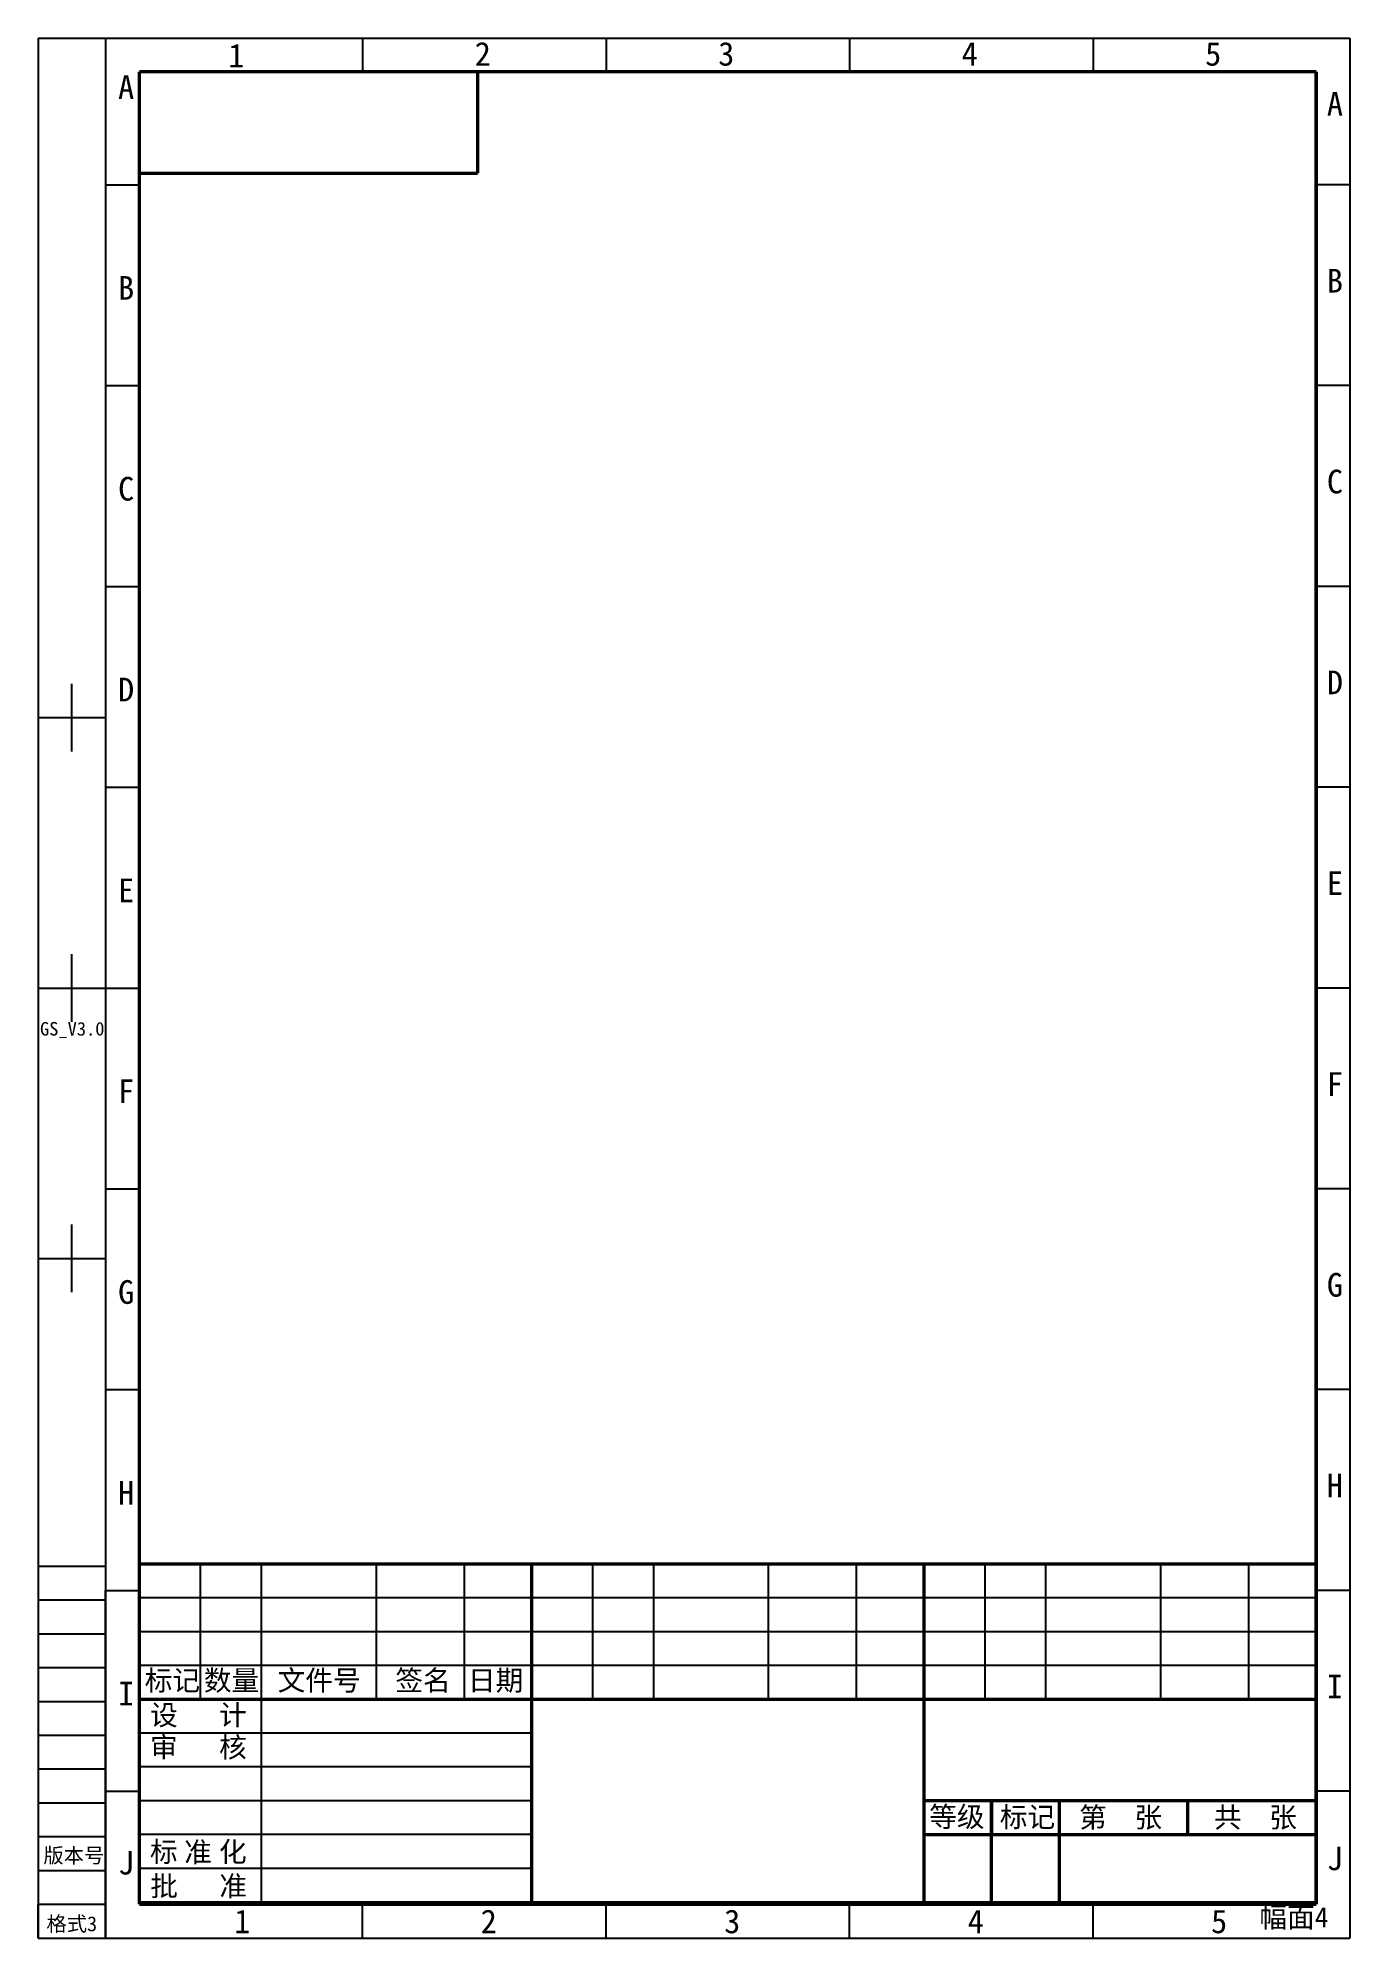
# Model space of a CAD drawing. Header units: inches. Extents: x -194 to 0, y 0 to 281.
import ezdxf

# ---------------------------------------------------------------- set-up
doc = ezdxf.new("R2010")
doc.units = ezdxf.units.IN
doc.header["$MEASUREMENT"] = 0
doc.styles.get("Standard").update_dxf_attribs({"font": 'simfang_1.ttf'})

# ---------------------------------------------------------------- blocks, each defined once
blk = doc.blocks.new('电路图A4')
for p, q in [((0, 281), (0, 0)), ((0, 281), (194, 281)), ((10, 281), (10, 0)), ((10, 281), (15, 281)), ((48, 281), (48, 276)), ((84, 281), (84, 276)), ((84, 281), (84, 276)), ((120, 281), (120, 276)), ((156, 281), (156, 276)), ((194, 281), (194, 0)), ((189, 276), (189, 276)), ((10, 259.3), (15, 259.3)), ((194, 259.3), (189, 259.3)), ((10, 229.6), (15, 229.6)), ((194, 229.6), (189, 229.6)), ((10, 199.9), (15, 199.9)), ((194, 199.9), (189, 199.9)), ((5, 175.5), (5, 185.5)), ((5, 185.5), (5, 185.5)), ((0, 180.5), (10, 180.5)), ((0, 180.5), (5, 180.5)), ((10, 170.2), (15, 170.2)), ((194, 170.2), (189, 170.2)), ((5, 135.5), (5, 145.5)), ((5, 145.5), (5, 145.5)), ((0, 140.5), (10, 140.5)), ((0, 140.5), (5, 140.5)), ((10, 140.5), (15, 140.5)), ((194, 140.5), (189, 140.5)), ((10, 110.8), (15, 110.8)), ((194, 110.8), (189, 110.8)), ((5, 95.5), (5, 105.5)), ((5, 105.5), (5, 105.5)), ((0, 100.5), (10, 100.5)), ((0, 100.5), (5, 100.5)), ((10, 81.1), (15, 81.1)), ((194, 81.1), (189, 81.1)), ((0, 55), (10, 55)), ((15, 55.3), (15, 5.3)), ((10, 51.4), (15, 51.4)), ((10, 51.4), (15, 51.4)), ((194, 51.4), (189, 51.4)), ((194, 51.4), (189, 51.4)), ((0, 50), (10, 50)), ((0, 45), (10, 45)), ((0, 40), (10, 40)), ((0, 35), (10, 35)), ((0, 30), (0, 30)), ((0, 30), (10, 30)), ((0, 25), (0, 25)), ((0, 25), (10, 25)), ((0, 20), (10, 20)), ((10, 21.7), (15, 21.7)), ((194, 21.7), (189, 21.7)), ((0, 15), (10, 15)), ((0, 10), (10, 10)), ((0, 0), (0, 5)), ((0, 5), (10, 5)), ((48, 0), (48, 5)), ((84, 0), (84, 5)), ((84, 0), (84, 5)), ((120, 0), (120, 5)), ((156, 0), (156, 5)), ((0, 0), (194, 0))]:
    blk.add_line(p, q)
at = {"lineweight": 25}
for p, q in [((50, 55.3), (50, 35.3)), ((63, 55.3), (63, 35.3)), ((82, 55.3), (82, 35.3)), ((91, 55.3), (91, 35.3)), ((108, 35.3), (108, 55.3)), ((121, 55.3), (121, 35.3)), ((140, 55.3), (140, 35.3)), ((149, 55.3), (149, 35.3)), ((166, 55.3), (166, 35.3)), ((179, 55.3), (179, 35.3)), ((10, 21.7), (10, 51.4)), ((10, 21.7), (10, 51.4)), ((151.68, 35.3), (170.68, 35.3)), ((10, 0), (10, 21.7)), ((189.25, 5.3), (15.25, 5.3)), ((0, 0), (10, 0)), ((10, 0), (10, 0)), ((10, 0), (10, 0))]:
    blk.add_line(p, q, dxfattribs=at)
at = {"lineweight": 50, "const_width": 0.5}
for points in [[(15, 276), (189, 276)], [(15, 276), (15, 5)], [(65, 261), (65, 276)], [(189, 276), (189, 5)], [(65, 261), (15, 261)], [(15, 55.3), (15, 5.3)], [(73, 55.3), (73, 5.3)], [(15, 35.3), (131.68, 35.3)], [(189.1, 35.3), (131.68, 35.3)], [(131, 20.3), (141, 20.3), (141, 15.3)], [(15, 5), (189, 5)]]:
    blk.add_lwpolyline(points, dxfattribs=at)
at = {"lineweight": 25, "const_width": 0.5}
for points in [[(15, 55.3), (189, 55.3)], [(121, 55.3), (131, 55.3), (131, 5.3)], [(131, 35.3), (131, 20.3), (189, 20.3)], [(130.95, 20.3), (140.95, 20.3), (140.95, 5.3)], [(131, 20.3), (131, 15.3), (189, 15.3)], [(141, 20.3), (151, 20.3), (151, 5.3)], [(151, 20.3), (170, 20.3), (170, 15.3)]]:
    blk.add_lwpolyline(points, dxfattribs=at)
for points in [[(24, 55.3), (24, 35.3)], [(33, 55.3), (33, 5.3)]]:
    blk.add_lwpolyline(points)
at = {"lineweight": 25}
for points in [[(189, 50.3), (15, 50.3)], [(189, 45.3), (15, 45.3)], [(189, 40.3), (15, 40.3)], [(73, 30.3), (15, 30.3)], [(73, 25.3), (15, 25.3)], [(73, 20.3), (15, 20.3)], [(73, 15.3), (15, 15.3)], [(73, 10.3), (15, 10.3)]]:
    blk.add_lwpolyline(points, dxfattribs=at)
for s, height, p in [('GS_V3.0', 2, (0.3, 133.47)), ('标记', 3, (15.78, 36.6)), ('数量', 3, (24.52, 36.6)), ('文件号', 3, (35.44, 36.6)), ('签名', 3, (52.84, 36.6)), ('日期', 3, (63.56, 36.6)), ('设   计', 3, (16.57, 31.48)), ('审   核', 3, (16.57, 26.72)), ('等级', 3, (131.78, 16.44)), ('标记', 3, (142.22, 16.4)), ('第  张 ', 3, (153.95, 16.35)), ('共  张', 3, (173.88, 16.35)), ('标   化', 3, (16.55, 11.25)), ('准', 3, (21.62, 11.2)), ('版本号', 2.2, (0.8, 11.11)), ('批   准', 3, (16.6, 6.19)), ('格式3', 2.2, (1.25, 1))]:
    blk.add_text(s, height=height).set_placement(p)
at = {"attachment_point": 1}
for s, width, heights, insert, char_height in [('1', 8, [0], (28.12, 280.14), 3.5), ('2', 5, [0], (64.58, 280.41), 3.5), ('3', 5, [0], (100.58, 280.41), 3.5), ('4', 5, [0], (136.58, 280.41), 3.5), ('5', 5, [0], (172.58, 280.41), 3.5), ('A', 13, [0], (11.84, 275.49), 3.5), ('A', 14, [0], (190.58, 273.02), 3.5), ('B', 13, [0], (11.84, 245.79), 3.5), ('B', 14, [0], (190.58, 246.85), 3.5), ('C', 14, [0], (190.58, 217.15), 3.5), ('C', 13, [0], (11.84, 216.09), 3.5), ('D', 13, [0], (11.84, 186.39), 3.5), ('D', 14, [0], (190.58, 187.45), 3.5), ('E', 14, [0], (190.58, 157.75), 3.5), ('E', 13, [0], (11.84, 156.69), 3.5), ('F', 13, [0], (11.84, 126.99), 3.5), ('F', 14, [0], (190.58, 128.05), 3.5), ('G', 14, [0], (190.58, 98.35), 3.5), ('G', 13, [0], (11.84, 97.29), 3.5), ('H', 13, [0], (11.84, 67.59), 3.5), ('H', 14, [0], (190.58, 68.65), 3.5), ('I', 13, [0], (11.84, 37.89), 3.5), ('I', 14, [0], (190.58, 38.95), 3.5), ('J', 9, [0], (11.84, 12.89), 3.5), ('J', 16, [0], (190.58, 13.53), 3.5), ('1', 8, [0], (29, 4.21), 3.5), ('2', 5, [0], (65.46, 4.21), 3.5), ('3', 5, [0], (101.46, 4.21), 3.5), ('4', 5, [0], (137.46, 4.21), 3.5), ('5', 5, [0], (173.46, 4.21), 3.5), ('幅面4', 14.798, [9.91], (180.6, 4.56), 3)]:
    blk.add_mtext_dynamic_manual_height_columns(s, width=width, gutter_width=30, heights=heights, dxfattribs=dict(at, insert=insert, char_height=char_height))

msp = doc.modelspace()

# ---------------------------------------------------------------- block references
msp.add_blockref('电路图A4', (-194, 0))

doc.saveas('drawing.dxf')
